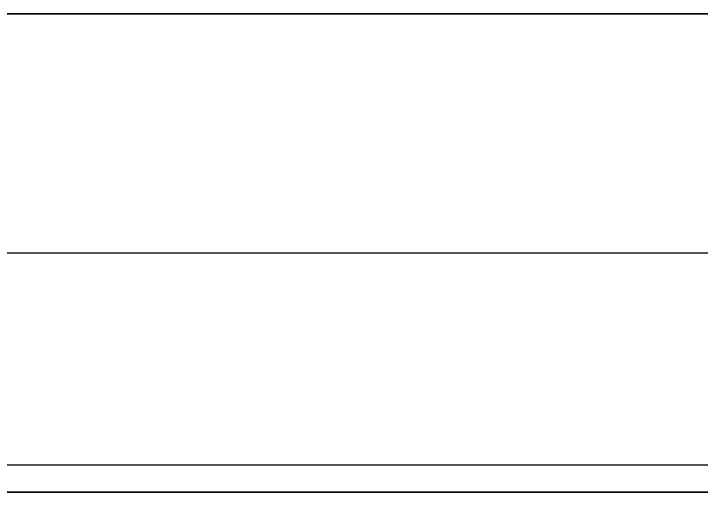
# Model space of a CAD drawing. Header units: millimetres. Extents: x -1736 to -633, y -290 to 351.
# Drawn here: x -858.68 to -843.46, y 210.81 to 221.41 of the extents above; entities that cross this region are included whole.
import ezdxf

# ---------------------------------------------------------------- set-up
doc = ezdxf.new("R2010")
doc.units = ezdxf.units.MM
doc.header["$MEASUREMENT"] = 0
doc.layers.add('Electrical System', color=7, linetype='Continuous', true_color=0x0516e0)
doc.layers.add('The Wooden Frame', color=7, linetype='Continuous', true_color=0xd8b17e)

msp = doc.modelspace()

# ---------------------------------------------------------------- linework, layer by layer
at = {"layer": 'Electrical System'}
for p, q in [((-1256.736, 221.411, 258.888), (-756.736, 221.411, 258.888)), ((-1256.736, 221.411, 248.888), (-756.736, 221.411, 248.888)), ((-756.736, 211.411, 258.888), (-1256.736, 211.411, 258.888)), ((-756.736, 211.411, 248.888), (-1256.736, 211.411, 248.888))]:
    msp.add_line(p, q, dxfattribs=at)
at = {"layer": 'The Wooden Frame'}
for p, q in [((-1266.736, 221.411, 267.888), (-756.736, 221.411, 267.888)), ((-756.736, 221.411, 258.888), (-1266.736, 221.411, 258.888)), ((-756.736, 216.111, 267.888), (-1266.736, 216.111, 267.888)), ((-756.736, 210.811, 267.888), (-1266.736, 210.811, 267.888)), ((-1266.736, 210.811, 258.888), (-756.736, 210.811, 258.888))]:
    msp.add_line(p, q, dxfattribs=at)

doc.saveas('drawing.dxf')
